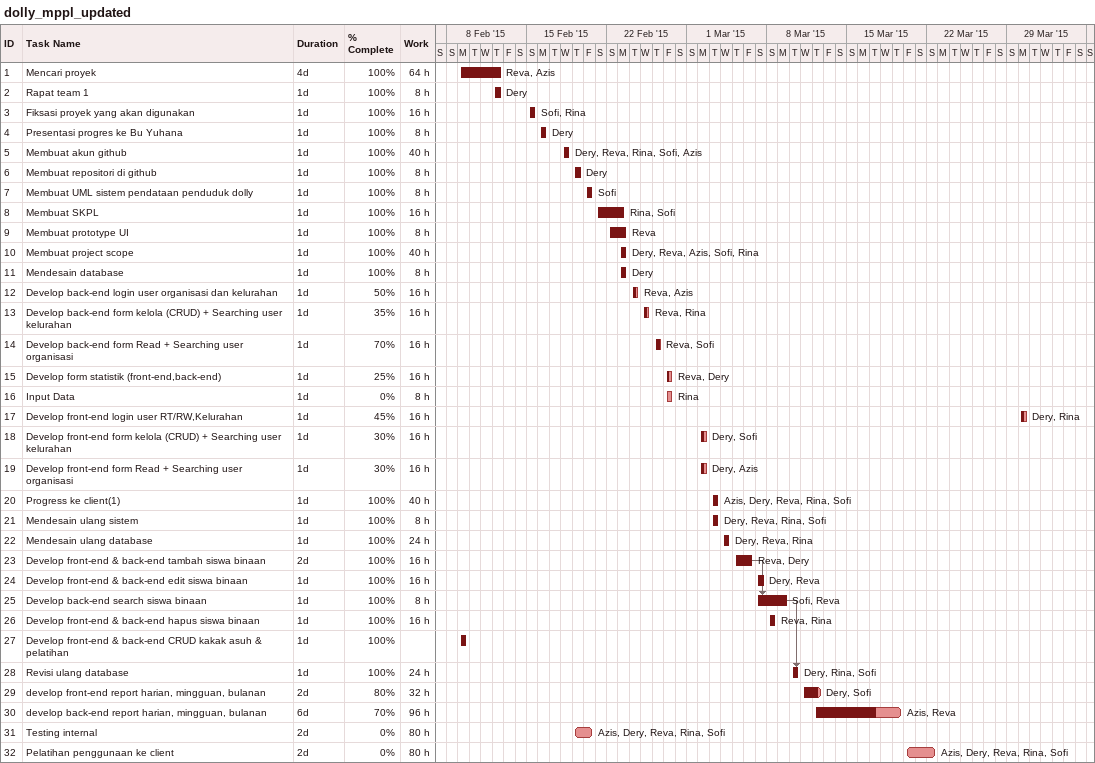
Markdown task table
dolly_mppl_updated

| ID | Task | Duration | Start | Finish | Predecessors | Resources | % complete | Work (h) |
|---|---|---|---|---|---|---|---|---|
| 1 | Mencari proyek | 4d | 2015-02-09 | 2015-02-12 |  | Reva, Azis | 100 | 64 |
| 2 | Rapat team 1 | 1d | 2015-02-12 | 2015-02-12 |  | Dery | 100 | 8 |
| 3 | Fiksasi proyek yang akan digunakan | 1d | 2015-02-15 | 2015-02-15 |  | Sofi, Rina | 100 | 16 |
| 4 | Presentasi progres ke Bu Yuhana | 1d | 2015-02-16 | 2015-02-16 |  | Dery | 100 | 8 |
| 5 | Membuat akun github | 1d | 2015-02-18 | 2015-02-18 |  | Dery, Reva, Rina, Sofi, Azis | 100 | 40 |
| 6 | Membuat repositori di github | 1d | 2015-02-19 | 2015-02-19 |  | Dery | 100 | 8 |
| 7 | Membuat UML sistem pendataan penduduk dolly | 1d | 2015-02-20 | 2015-02-20 |  | Sofi | 100 | 8 |
| 8 | Membuat SKPL | 1d | 2015-02-21 | 2015-02-23 |  | Rina, Sofi | 100 | 16 |
| 9 | Membuat prototype UI | 1d | 2015-02-22 | 2015-02-23 |  | Reva | 100 | 8 |
| 10 | Membuat project scope | 1d | 2015-02-23 | 2015-02-23 |  | Dery, Reva, Azis, Sofi, Rina | 100 | 40 |
| 11 | Mendesain database | 1d | 2015-02-23 | 2015-02-23 |  | Dery | 100 | 8 |
| 12 | Develop back-end login user organisasi dan kelurahan | 1d | 2015-02-24 | 2015-02-24 |  | Reva, Azis | 50 | 16 |
| 13 | Develop back-end form kelola (CRUD) + Searching user kelurahan | 1d | 2015-02-25 | 2015-02-25 |  | Reva, Rina | 35 | 16 |
| 14 | Develop back-end form Read + Searching user organisasi | 1d | 2015-02-26 | 2015-02-26 |  | Reva, Sofi | 70 | 16 |
| 15 | Develop form statistik (front-end,back-end) | 1d | 2015-02-27 | 2015-02-27 |  | Reva, Dery | 25 | 16 |
| 16 | Input Data | 1d | 2015-02-27 | 2015-02-27 |  | Rina | 0 | 8 |
| 17 | Develop front-end login user RT/RW,Kelurahan | 1d | 2015-03-30 | 2015-03-30 |  | Dery, Rina | 45 | 16 |
| 18 | Develop front-end form kelola (CRUD) + Searching user kelurahan | 1d | 2015-03-02 | 2015-03-02 |  | Dery, Sofi | 30 | 16 |
| 19 | Develop front-end form Read + Searching user organisasi | 1d | 2015-03-02 | 2015-03-02 |  | Dery, Azis | 30 | 16 |
| 20 | Progress ke client(1) | 1d | 2015-03-03 | 2015-03-03 |  | Azis, Dery, Reva, Rina, Sofi | 100 | 40 |
| 21 | Mendesain ulang sistem | 1d | 2015-03-03 | 2015-03-03 |  | Dery, Reva, Rina, Sofi | 100 | 8 |
| 22 | Mendesain ulang database | 1d | 2015-03-04 | 2015-03-04 |  | Dery, Reva, Rina | 100 | 24 |
| 23 | Develop front-end & back-end tambah siswa binaan | 2d | 2015-03-05 | 2015-03-06 |  | Reva, Dery | 100 | 16 |
| 24 | Develop front-end & back-end edit siswa binaan | 1d | 2015-03-07 | 2015-03-07 |  | Dery, Reva | 100 | 16 |
| 25 | Develop back-end search siswa binaan | 1d | 2015-03-07 | 2015-03-09 | 23 | Sofi, Reva | 100 | 8 |
| 26 | Develop front-end & back-end hapus siswa binaan | 1d | 2015-03-08 | 2015-03-08 |  | Reva, Rina | 100 | 16 |
| 27 | Develop front-end & back-end CRUD kakak asuh & pelatihan | 1d | 2015-02-09 | 2015-02-09 |  |  | 100 |  |
| 28 | Revisi ulang database | 1d | 2015-03-10 | 2015-03-10 | 25 | Dery, Rina, Sofi | 100 | 24 |
| 29 | develop front-end report harian, mingguan, bulanan | 2d | 2015-03-11 | 2015-03-12 |  | Dery, Sofi | 80 | 32 |
| 30 | develop back-end report harian, mingguan, bulanan | 6d | 2015-03-12 | 2015-03-19 |  | Azis, Reva | 70 | 96 |
| 31 | Testing internal | 2d | 2015-02-19 | 2015-02-20 |  | Azis, Dery, Reva, Rina, Sofi | 0 | 80 |
| 32 | Pelatihan penggunaan ke client | 2d | 2015-03-20 | 2015-03-22 |  | Azis, Dery, Reva, Rina, Sofi | 0 | 80 |
